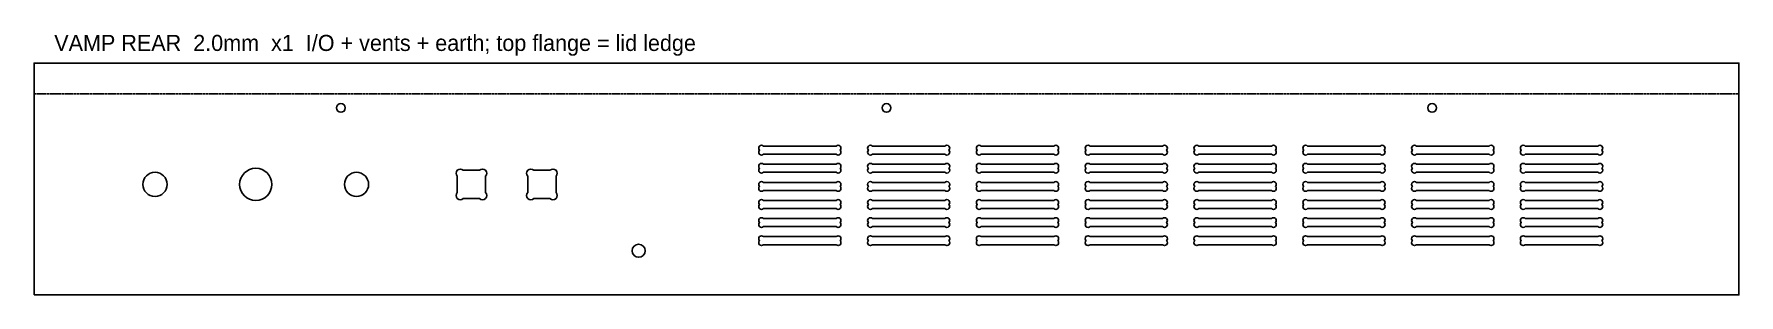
# Model space of a CAD drawing. Header units: millimetres. Extents: x 0 to 846, y 0 to 130.
import ezdxf

# ---------------------------------------------------------------- set-up
doc = ezdxf.new("R2010")
doc.units = ezdxf.units.MM
doc.linetypes.add('DASHED', pattern=[1.524, 1.27, -0.254])
for name, color, linetype in [('BEND', 4, 'DASHED'), ('CUT', 7, 'Continuous'), ('NOTE', 8, 'Continuous'), ('VENT', 7, 'Continuous'), ('WELD', 6, 'Continuous')]:
    doc.layers.add(name, color=color, linetype=linetype)

msp = doc.modelspace()

# ---------------------------------------------------------------- linework, layer by layer
at = {"layer": 'BEND'}
msp.add_lwpolyline([(0, 100), (846, 100)], dxfattribs=at)
at = {"layer": 'CUT'}
msp.add_lwpolyline([(0, 0), (846, 0), (846, 115.34), (0, 115.34)], close=True, dxfattribs=at)
for points in [[(213, 48), (221, 48, 1), (224, 51), (224, 59, 1), (221, 62), (213, 62, 1), (210, 59), (210, 51, 1)], [(248, 48), (256, 48, 1), (259, 51), (259, 59, 1), (256, 62), (248, 62, 1), (245, 59), (245, 51, 1)]]:
    msp.add_lwpolyline(points, format="xyb", close=True, dxfattribs=at)
for centre, radius in [((152.28, 93), 2.15), ((423, 93), 2.15), ((693.72, 93), 2.15), ((60, 55), 6), ((110, 55), 8), ((160, 55), 6), ((300, 22), 3.25)]:
    msp.add_circle(centre, radius, dxfattribs=at)
at = {"layer": 'VENT'}
for points in [[(362, 70), (398, 70, 1), (400, 72), (400, 72, 1), (398, 74), (362, 74, 1), (360, 72), (360, 72, 1)], [(416, 70), (452, 70, 1), (454, 72), (454, 72, 1), (452, 74), (416, 74, 1), (414, 72), (414, 72, 1)], [(470, 70), (506, 70, 1), (508, 72), (508, 72, 1), (506, 74), (470, 74, 1), (468, 72), (468, 72, 1)], [(524, 70), (560, 70, 1), (562, 72), (562, 72, 1), (560, 74), (524, 74, 1), (522, 72), (522, 72, 1)], [(578, 70), (614, 70, 1), (616, 72), (616, 72, 1), (614, 74), (578, 74, 1), (576, 72), (576, 72, 1)], [(632, 70), (668, 70, 1), (670, 72), (670, 72, 1), (668, 74), (632, 74, 1), (630, 72), (630, 72, 1)], [(686, 70), (722, 70, 1), (724, 72), (724, 72, 1), (722, 74), (686, 74, 1), (684, 72), (684, 72, 1)], [(740, 70), (776, 70, 1), (778, 72), (778, 72, 1), (776, 74), (740, 74, 1), (738, 72), (738, 72, 1)], [(362, 61), (398, 61, 1), (400, 63), (400, 63, 1), (398, 65), (362, 65, 1), (360, 63), (360, 63, 1)], [(416, 61), (452, 61, 1), (454, 63), (454, 63, 1), (452, 65), (416, 65, 1), (414, 63), (414, 63, 1)], [(470, 61), (506, 61, 1), (508, 63), (508, 63, 1), (506, 65), (470, 65, 1), (468, 63), (468, 63, 1)], [(524, 61), (560, 61, 1), (562, 63), (562, 63, 1), (560, 65), (524, 65, 1), (522, 63), (522, 63, 1)], [(578, 61), (614, 61, 1), (616, 63), (616, 63, 1), (614, 65), (578, 65, 1), (576, 63), (576, 63, 1)], [(632, 61), (668, 61, 1), (670, 63), (670, 63, 1), (668, 65), (632, 65, 1), (630, 63), (630, 63, 1)], [(686, 61), (722, 61, 1), (724, 63), (724, 63, 1), (722, 65), (686, 65, 1), (684, 63), (684, 63, 1)], [(740, 61), (776, 61, 1), (778, 63), (778, 63, 1), (776, 65), (740, 65, 1), (738, 63), (738, 63, 1)], [(362, 52), (398, 52, 1), (400, 54), (400, 54, 1), (398, 56), (362, 56, 1), (360, 54), (360, 54, 1)], [(416, 52), (452, 52, 1), (454, 54), (454, 54, 1), (452, 56), (416, 56, 1), (414, 54), (414, 54, 1)], [(470, 52), (506, 52, 1), (508, 54), (508, 54, 1), (506, 56), (470, 56, 1), (468, 54), (468, 54, 1)], [(524, 52), (560, 52, 1), (562, 54), (562, 54, 1), (560, 56), (524, 56, 1), (522, 54), (522, 54, 1)], [(578, 52), (614, 52, 1), (616, 54), (616, 54, 1), (614, 56), (578, 56, 1), (576, 54), (576, 54, 1)], [(632, 52), (668, 52, 1), (670, 54), (670, 54, 1), (668, 56), (632, 56, 1), (630, 54), (630, 54, 1)], [(686, 52), (722, 52, 1), (724, 54), (724, 54, 1), (722, 56), (686, 56, 1), (684, 54), (684, 54, 1)], [(740, 52), (776, 52, 1), (778, 54), (778, 54, 1), (776, 56), (740, 56, 1), (738, 54), (738, 54, 1)], [(362, 43), (398, 43, 1), (400, 45), (400, 45, 1), (398, 47), (362, 47, 1), (360, 45), (360, 45, 1)], [(416, 43), (452, 43, 1), (454, 45), (454, 45, 1), (452, 47), (416, 47, 1), (414, 45), (414, 45, 1)], [(470, 43), (506, 43, 1), (508, 45), (508, 45, 1), (506, 47), (470, 47, 1), (468, 45), (468, 45, 1)], [(524, 43), (560, 43, 1), (562, 45), (562, 45, 1), (560, 47), (524, 47, 1), (522, 45), (522, 45, 1)], [(578, 43), (614, 43, 1), (616, 45), (616, 45, 1), (614, 47), (578, 47, 1), (576, 45), (576, 45, 1)], [(632, 43), (668, 43, 1), (670, 45), (670, 45, 1), (668, 47), (632, 47, 1), (630, 45), (630, 45, 1)], [(686, 43), (722, 43, 1), (724, 45), (724, 45, 1), (722, 47), (686, 47, 1), (684, 45), (684, 45, 1)], [(740, 43), (776, 43, 1), (778, 45), (778, 45, 1), (776, 47), (740, 47, 1), (738, 45), (738, 45, 1)], [(362, 34), (398, 34, 1), (400, 36), (400, 36, 1), (398, 38), (362, 38, 1), (360, 36), (360, 36, 1)], [(416, 34), (452, 34, 1), (454, 36), (454, 36, 1), (452, 38), (416, 38, 1), (414, 36), (414, 36, 1)], [(470, 34), (506, 34, 1), (508, 36), (508, 36, 1), (506, 38), (470, 38, 1), (468, 36), (468, 36, 1)], [(524, 34), (560, 34, 1), (562, 36), (562, 36, 1), (560, 38), (524, 38, 1), (522, 36), (522, 36, 1)], [(578, 34), (614, 34, 1), (616, 36), (616, 36, 1), (614, 38), (578, 38, 1), (576, 36), (576, 36, 1)], [(632, 34), (668, 34, 1), (670, 36), (670, 36, 1), (668, 38), (632, 38, 1), (630, 36), (630, 36, 1)], [(686, 34), (722, 34, 1), (724, 36), (724, 36, 1), (722, 38), (686, 38, 1), (684, 36), (684, 36, 1)], [(740, 34), (776, 34, 1), (778, 36), (778, 36, 1), (776, 38), (740, 38, 1), (738, 36), (738, 36, 1)], [(362, 25), (398, 25, 1), (400, 27), (400, 27, 1), (398, 29), (362, 29, 1), (360, 27), (360, 27, 1)], [(416, 25), (452, 25, 1), (454, 27), (454, 27, 1), (452, 29), (416, 29, 1), (414, 27), (414, 27, 1)], [(470, 25), (506, 25, 1), (508, 27), (508, 27, 1), (506, 29), (470, 29, 1), (468, 27), (468, 27, 1)], [(524, 25), (560, 25, 1), (562, 27), (562, 27, 1), (560, 29), (524, 29, 1), (522, 27), (522, 27, 1)], [(578, 25), (614, 25, 1), (616, 27), (616, 27, 1), (614, 29), (578, 29, 1), (576, 27), (576, 27, 1)], [(632, 25), (668, 25, 1), (670, 27), (670, 27, 1), (668, 29), (632, 29, 1), (630, 27), (630, 27, 1)], [(686, 25), (722, 25, 1), (724, 27), (724, 27, 1), (722, 29), (686, 29, 1), (684, 27), (684, 27, 1)], [(740, 25), (776, 25, 1), (778, 27), (778, 27, 1), (776, 29), (740, 29, 1), (738, 27), (738, 27, 1)]]:
    msp.add_lwpolyline(points, format="xyb", close=True, dxfattribs=at)
at = {"layer": 'WELD'}
msp.add_lwpolyline([(0, 0), (846, 0)], dxfattribs=at)

# ---------------------------------------------------------------- texts
at = {"layer": 'NOTE'}
msp.add_text('VAMP REAR  2.0mm  x1  I/O + vents + earth; top flange = lid ledge', height=8, dxfattribs=at).set_placement((10, 121.34))

doc.saveas('drawing.dxf')
